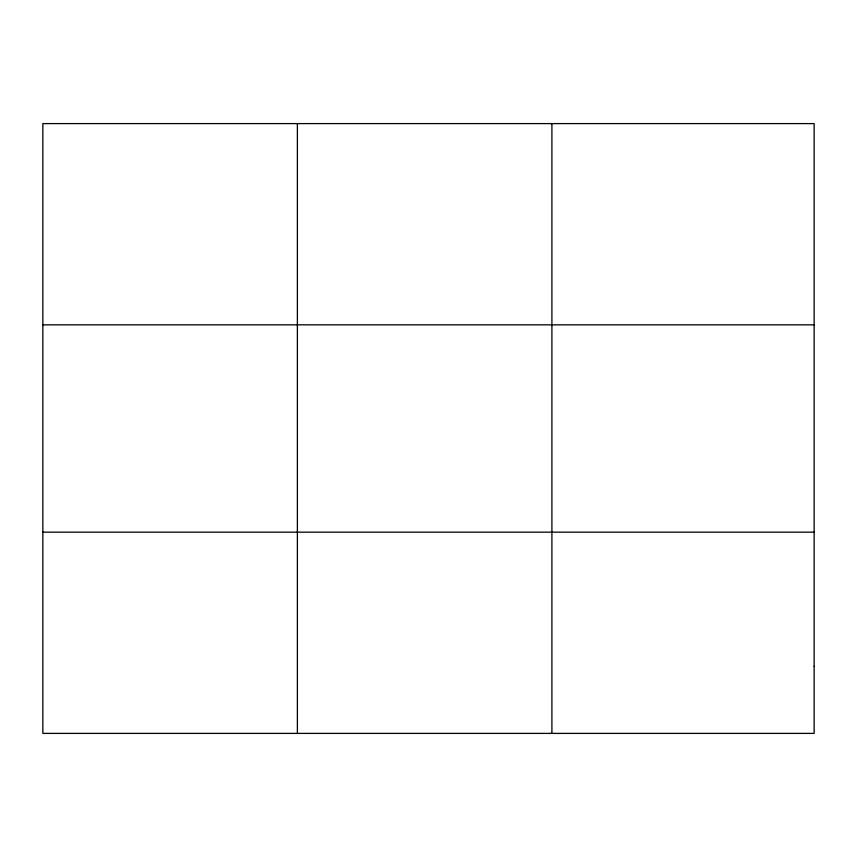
<?xml version="1.0" encoding="UTF-8"?>
<svg xmlns="http://www.w3.org/2000/svg" width="857" height="857" viewBox="0 0 857 857"><rect width="100%" height="100%" fill="white"/><g stroke="black" fill="none" stroke-linecap="round" stroke-linejoin="round"><path stroke-width="1.29" d="M297.379 733.399L297.379 123.601M551.908 733.399L551.908 123.601M42.85 324.835L814.15 324.835M42.85 532.165L814.15 532.165M814.15 666.317L814.15 733.399L42.85 733.399L42.85 123.601L814.15 123.601L814.15 666.317"/></g></svg>
